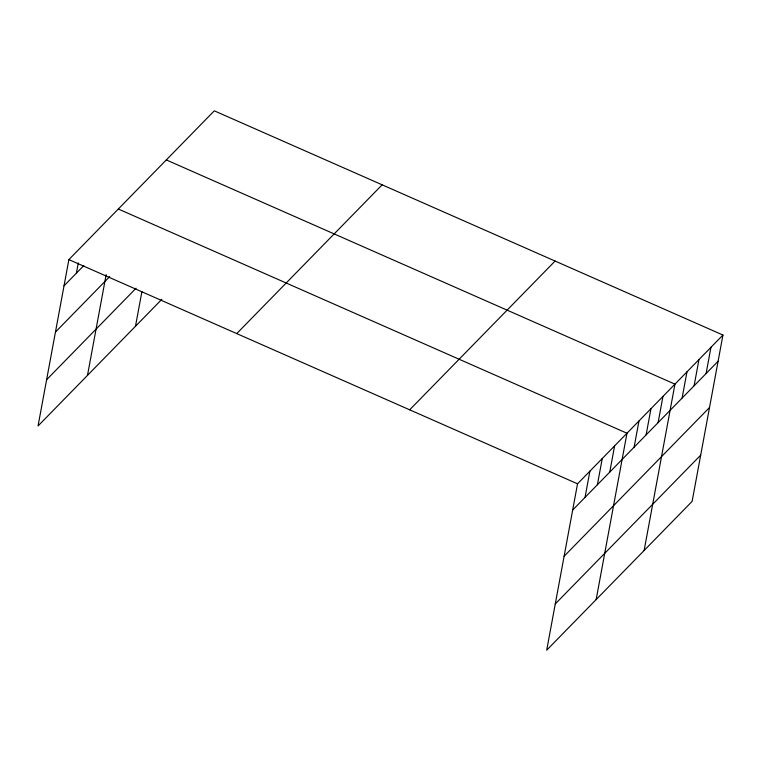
<?xml version="1.0" encoding="UTF-8"?>
<svg xmlns="http://www.w3.org/2000/svg" width="761" height="761" viewBox="0 0 761 761"><rect width="100%" height="100%" fill="white"/><g stroke="black" fill="none" stroke-linecap="round" stroke-linejoin="round"><path stroke-width="1.14" d="M722.95 335.04L577.532 483.806L546.702 650.17L692.12 501.394L722.95 335.04L214.298 110.83L68.88 259.606L38.05 425.96L161.874 299.282M76.385 273.189L78.288 262.925M87.486 375.382L106.179 274.559M135.477 326.288L141.907 291.606M585.038 497.39L589.899 471.164M597.395 484.747L602.255 458.522M609.751 472.105L614.612 445.87M596.148 599.582L626.978 433.228L118.326 209.018M634.113 447.183L638.974 420.957M646.108 434.911L650.969 408.676M658.103 422.631L662.964 396.405M644.129 550.488L674.959 384.134L166.307 159.924M682.103 398.089L686.964 371.863M694.099 385.817L698.959 359.582M706.094 373.537L710.955 347.311M64.019 285.832L83.796 265.599M55.448 332.081L109.689 276.585M46.621 379.72L136.048 288.229M236.738 333.594L382.155 184.818M409.684 409.818L555.092 261.052M572.672 510.041L718.089 361.266M564.101 556.281L709.518 407.506M555.273 603.93L700.691 455.154M68.88 259.606L577.532 483.806"/></g></svg>
